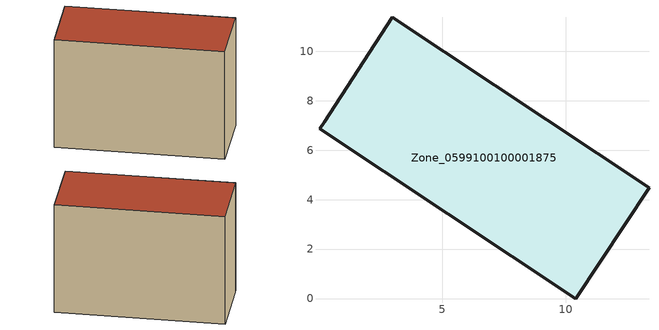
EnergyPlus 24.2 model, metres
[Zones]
Zone_0599100100001875
 floor ground (C_G): 10.39,0 0.03,6.86 0.22,7.14 2.98,11.37 13.36,4.49 z1.64
 wall outside (C_F): 10.39,0 13.36,4.49 2.98,11.37 0.22,7.14 0.03,6.86 10.39,0 z1.64:10.32
 roof outside (C_R): 0.03,6.86 10.39,0 13.36,4.49 2.98,11.37 0.22,7.14 z10.32
[BUILDING]
Pand.0599100100001875: North Axis=0; Terrain=City; Loads Convergence Tolerance Value=0.04; Temperature Convergence Tolerance Value=0.4; Solar Distribution=FullExterior; Maximum Number of Warmup Days=25; Minimum Number of Warmup Days=1
[Site:Location]
Rotterdam.The.Hague.AP_ZH_NLD Design_Conditions: Latitude=51.96; Longitude=4.45; Time Zone=1; Elevation=-4.5
[SITE:GROUNDTEMPERATURE:BUILDINGSURFACE]
18, 18, 18, 18, 18, 18, 18, 18, 18, 18, 18, 18
[MATERIAL] Thermal Absorptance=0.9; Solar Absorptance=0.7; Visible Absorptance=0.7
Name | Roughness | Thickness | Conductivity | Density | Specific Heat
G.TI.2006-2014 | MediumSmooth | 0.15 | 0.06 | 540 | 1210
F.TI.2006-2014 | Rough | 0.3 | 0.12 | 1920 | 840
R.TI.2006-2014 | MediumRough | 0.2 | 0.08 | 1500 | 1000
[CONSTRUCTION]
C_G: G.TI.2006-2014
C_F: F.TI.2006-2014
C_R: R.TI.2006-2014
[ZONE]
Zone_0599100100001875: Type=1; Multiplier=1; Ceiling Height=Autocalculate; Volume=Autocalculate; Floor Area=autocalculate; Part of Total Floor Area=Yes
[ZONEINFILTRATION:DESIGNFLOWRATE]
Infil_Zone_0599100100001875: Zone or ZoneList or Space or SpaceList=Zone_0599100100001875; Schedule=AlwaysOn; Design Flow Rate Calculation Method=Flow/Area; Flow Rate per Floor Area=0.0015; Constant Term Coefficient=1; Temperature Term Coefficient=0; Velocity Term Coefficient=0; Velocity Squared Term Coefficient=0
[HVACTEMPLATE:ZONE:IDEALLOADSAIRSYSTEM]
Zone_0599100100001875: Maximum Heating Supply Air Temperature=50; Minimum Cooling Supply Air Temperature=13; Maximum Heating Supply Air Humidity Ratio=0.0156; Minimum Cooling Supply Air Humidity Ratio=0.0077; Heating Limit=NoLimit; Cooling Limit=NoLimit; Dehumidification Control Type=ConstantSensibleHeatRatio; Cooling Sensible Heat Ratio=0.7; Dehumidification Setpoint=60; Humidification Control Type=None; Humidification Setpoint=30; Outdoor Air Method=None; Outdoor Air Flow Rate per Person=0.00944; Outdoor Air Flow Rate per Zone Floor Area=0; Outdoor Air Flow Rate per Zone=0; Demand Controlled Ventilation Type=None; Outdoor Air Economizer Type=NoEconomizer; Heat Recovery Type=None; Sensible Heat Recovery Effectiveness=0.7; Latent Heat Recovery Effectiveness=0.65
[ZONECONTROL:THERMOSTAT]
ThermostatControl_Zone_0599100100001875: Zone or ZoneList=Zone_0599100100001875; Control Type Schedule=DualSetpointControlType; Control 1=Thermostat_Zone_0599100100001875; Temperature Difference Between Cutout And Setpoint=0
[THERMOSTATSETPOINT:DUALSETPOINT]
Thermostat_Zone_0599100100001875: Heating Setpoint Temperature Schedule=HeatingSetpoint_Zone_0599100100001875; Cooling Setpoint Temperature Schedule=CoolingSetpoint_Zone_0599100100001875
[SCHEDULE:COMPACT]
HeatingSetpoint_Zone_0599100100001875: Through: 12/31, For: AllDays, Until: 24:00, 21
CoolingSetpoint_Zone_0599100100001875: Through: 12/31, For: AllDays, Until: 24:00, 24
DualSetpointControlType: Through: 12/31, For: AllDays, Until: 24:00, 4
AlwaysOn: Through: 12/31, For: AllDays, Until: 24:00, 1
